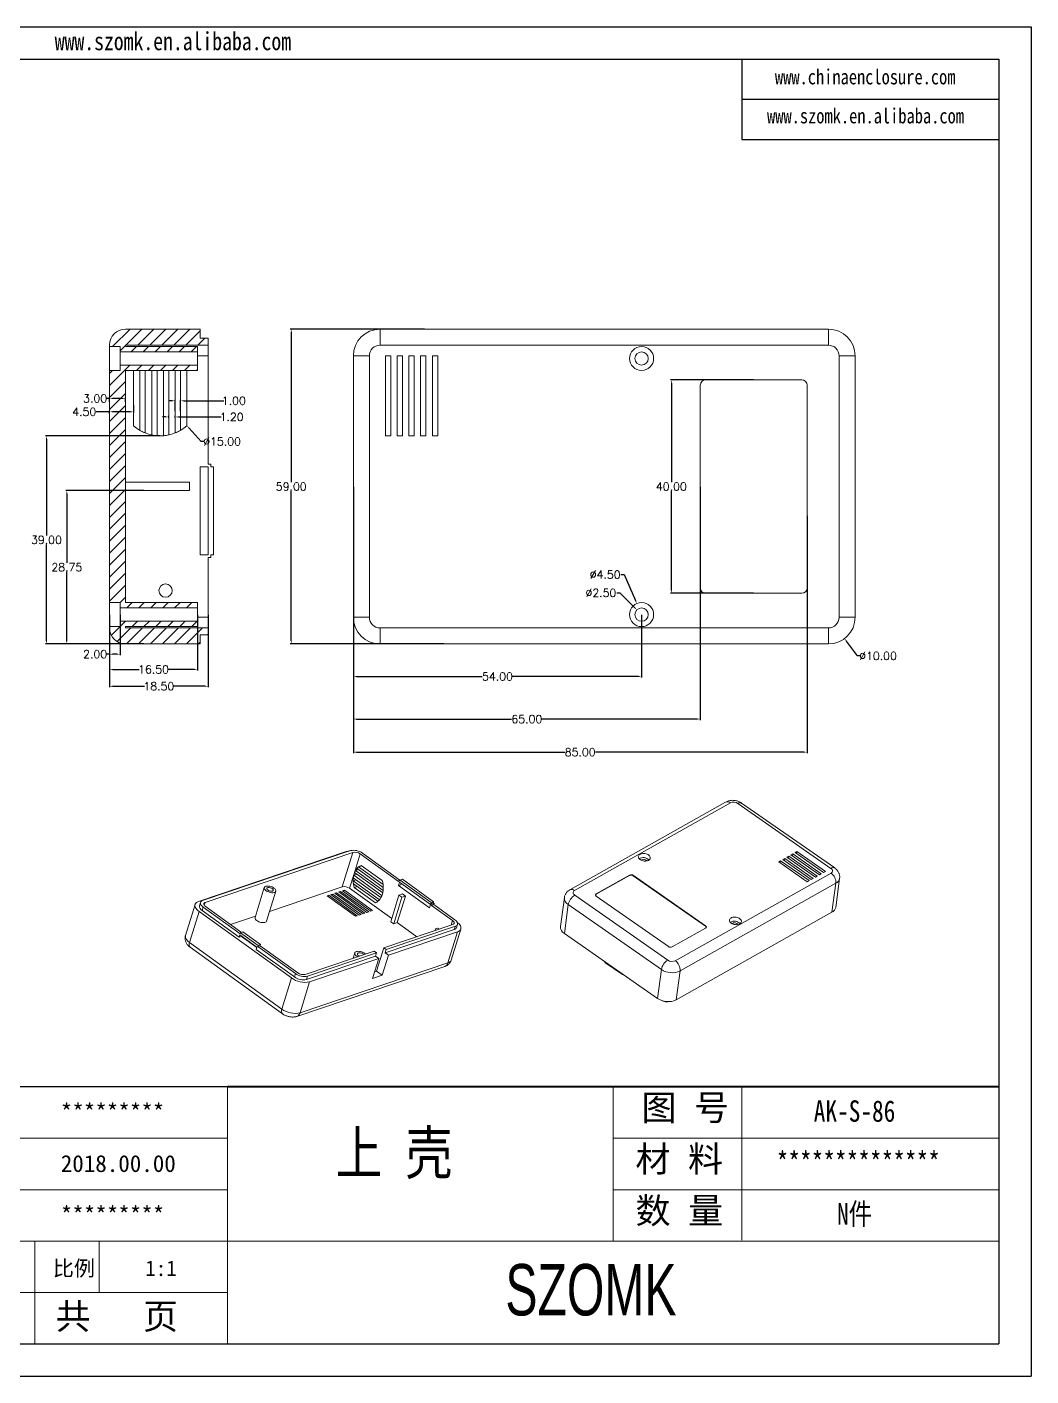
# Model space of a CAD drawing. Header units: inches. Extents: x 1582 to 2344, y 327 to 580.
# Drawn here: x 2156.2 to 2344.3, y 326.9 to 579.7 of the extents above; entities that cross this region are included whole.
import ezdxf

# ---------------------------------------------------------------- set-up
doc = ezdxf.new("R2010")
doc.units = ezdxf.units.IN
doc.header["$LTSCALE"] = 15
doc.layers.add('文字', color=81, linetype='Continuous')
doc.layers.add('粗实线', color=7, linetype='Continuous', lineweight=30)
doc.layers.add('细实线', color=3, linetype='Continuous', lineweight=9)
doc.styles.get("Standard").update_dxf_attribs({"font": 'txt', "bigfont": 'gbcbig.shx'})
doc.styles.add('宋体', font='', dxfattribs={"width": 0.8, "height": 3.5})
doc.styles.add('长仿宋', font='', dxfattribs={"width": 0.7, "height": 4})
doc.styles.get('宋体').set_extended_font_data('SimSun')
doc.styles.get('长仿宋').set_extended_font_data('SimSun')
doc.dimstyles.new('2', dxfattribs={"dimtxt": 1.5, "dimasz": 0.6, "dimexe": 0.18, "dimexo": 0.0625, "dimgap": 0.09, "dimtad": 0, "dimtih": 1, "dimtoh": 1, "dimzin": 0, "dimdsep": 46, "dimtxsty": 'Standard', "dimcen": 0, "dimadec": 0, "dimazin": 2, "dimtfac": 1, "dimtofl": 0, "dimtmove": 0, "dimatfit": 3, "dimfxl": 1, "dimtolj": 1, "dimtzin": 0, "dimarcsym": 0})

# ---------------------------------------------------------------- blocks, each defined once
blk = doc.blocks.new('*D381')
at = {"color": 0, "lineweight": -2}
for p, q in [((2217.31, 493.54), (2217.31, 449.85)), ((2282.31, 493.54), (2282.31, 449.85)), ((2217.91, 450.03), (2246.97, 450.03)), ((2281.71, 450.03), (2252.65, 450.03))]:
    blk.add_line(p, q, dxfattribs=at)
at = {"color": 0}
for points in [[(2217.91, 450.13), (2217.91, 449.93), (2217.31, 450.03)], [(2281.71, 450.13), (2281.71, 449.93), (2282.31, 450.03)]]:
    blk.add_solid(points, dxfattribs=at)
at = {"layer": 'Defpoints', "color": 0}
for p in [(2217.31, 493.61), (2282.31, 493.61), (2217.31, 450.03)]:
    blk.add_point(p, dxfattribs=at)
at = {"color": 0, "insert": (2249.81, 450.03), "char_height": 1.5, "attachment_point": 5}
blk.add_mtext('\\A1;65.00', dxfattribs=at)
blk = doc.blocks.new('*D382')
at = {"color": 0, "lineweight": -2}
for p, q in [((2217.31, 488.12), (2217.31, 443.65)), ((2302.31, 488.12), (2302.31, 443.65)), ((2217.91, 443.83), (2256.97, 443.83)), ((2301.71, 443.83), (2262.65, 443.83))]:
    blk.add_line(p, q, dxfattribs=at)
at = {"color": 0}
for points in [[(2217.91, 443.93), (2217.91, 443.73), (2217.31, 443.83)], [(2301.71, 443.93), (2301.71, 443.73), (2302.31, 443.83)]]:
    blk.add_solid(points, dxfattribs=at)
at = {"layer": 'Defpoints', "color": 0}
for p in [(2217.31, 488.18), (2302.31, 488.18), (2217.31, 443.83)]:
    blk.add_point(p, dxfattribs=at)
at = {"color": 0, "insert": (2259.81, 443.83), "char_height": 1.5, "attachment_point": 5}
blk.add_mtext('\\A1;85.00', dxfattribs=at)
blk = doc.blocks.new('*D383')
at = {"color": 0, "lineweight": -2}
for p, q in [((2292.25, 513.61), (2276.71, 513.61)), ((2276.89, 513.01), (2276.89, 494.45)), ((2276.89, 474.21), (2276.89, 492.77)), ((2292.25, 473.61), (2276.71, 473.61))]:
    blk.add_line(p, q, dxfattribs=at)
at = {"color": 0}
for points in [[(2276.79, 513.01), (2276.99, 513.01), (2276.89, 513.61)], [(2276.79, 474.21), (2276.99, 474.21), (2276.89, 473.61)]]:
    blk.add_solid(points, dxfattribs=at)
at = {"layer": 'Defpoints', "color": 0}
for p in [(2276.89, 513.61), (2292.31, 513.61), (2292.31, 473.61)]:
    blk.add_point(p, dxfattribs=at)
at = {"color": 0, "insert": (2276.89, 493.61), "char_height": 1.5, "attachment_point": 5}
blk.add_mtext('\\A1;40.00', dxfattribs=at)
blk = doc.blocks.new('*D384')
at = {"color": 0, "lineweight": -2}
for p, q in [((2311.78, 461.86), (2309.69, 464.64)), ((2312.38, 461.86), (2311.78, 461.86))]:
    blk.add_line(p, q, dxfattribs=at)
at = {"color": 0}
blk.add_solid([(2309.77, 464.7), (2309.61, 464.58), (2309.33, 465.12)], dxfattribs=at)
at = {"layer": 'Defpoints', "color": 0}
for p in [(2303.3, 473.1), (2309.33, 465.12)]:
    blk.add_point(p, dxfattribs=at)
at = {"color": 0, "insert": (2315.6, 461.86), "char_height": 1.5, "attachment_point": 5}
blk.add_mtext('\\A1;∅10.00', dxfattribs=at)
blk = doc.blocks.new('*D385')
at = {"color": 0, "lineweight": -2}
for p, q in [((2217.31, 471.63), (2217.31, 457.83)), ((2271.31, 469.54), (2271.31, 457.83)), ((2217.91, 458.01), (2241.47, 458.01)), ((2270.71, 458.01), (2247.15, 458.01))]:
    blk.add_line(p, q, dxfattribs=at)
at = {"color": 0}
for points in [[(2217.91, 458.11), (2217.91, 457.91), (2217.31, 458.01)], [(2270.71, 458.11), (2270.71, 457.91), (2271.31, 458.01)]]:
    blk.add_solid(points, dxfattribs=at)
at = {"layer": 'Defpoints', "color": 0}
for p in [(2217.31, 471.7), (2271.31, 469.61), (2217.31, 458.01)]:
    blk.add_point(p, dxfattribs=at)
at = {"color": 0, "insert": (2244.31, 458.01), "char_height": 1.5, "attachment_point": 5}
blk.add_mtext('\\A1;54.00', dxfattribs=at)
blk = doc.blocks.new('*D386')
at = {"color": 0, "lineweight": -2}
for p, q in [((2266.65, 473.68), (2267.25, 473.68)), ((2267.25, 473.68), (2270.01, 470.92))]:
    blk.add_line(p, q, dxfattribs=at)
at = {"color": 0}
blk.add_solid([(2270.08, 470.99), (2269.94, 470.84), (2270.43, 470.49)], dxfattribs=at)
at = {"layer": 'Defpoints', "color": 0}
for p in [(2270.43, 470.49), (2272.2, 468.72)]:
    blk.add_point(p, dxfattribs=at)
at = {"color": 0, "insert": (2263.69, 473.68), "char_height": 1.5, "attachment_point": 5}
blk.add_mtext('\\A1;∅2.50', dxfattribs=at)
blk = doc.blocks.new('*D387')
at = {"color": 0, "lineweight": -2}
for p, q in [((2267.45, 477.1), (2268.05, 477.1)), ((2268.05, 477.1), (2270.18, 472.22))]:
    blk.add_line(p, q, dxfattribs=at)
at = {"color": 0}
blk.add_solid([(2270.27, 472.26), (2270.08, 472.18), (2270.42, 471.67)], dxfattribs=at)
at = {"layer": 'Defpoints', "color": 0}
for p in [(2270.42, 471.67), (2272.21, 467.54)]:
    blk.add_point(p, dxfattribs=at)
at = {"color": 0, "insert": (2264.49, 477.1), "char_height": 1.5, "attachment_point": 5}
blk.add_mtext('\\A1;∅4.50', dxfattribs=at)
blk = doc.blocks.new('*D388')
at = {"color": 0, "lineweight": -2}
for p, q in [((2230.66, 523.11), (2205.5, 523.11)), ((2205.68, 522.51), (2205.68, 494.45)), ((2205.68, 464.71), (2205.68, 492.77)), ((2234.28, 464.11), (2205.5, 464.11))]:
    blk.add_line(p, q, dxfattribs=at)
at = {"color": 0}
for points in [[(2205.58, 522.51), (2205.78, 522.51), (2205.68, 523.11)], [(2205.58, 464.71), (2205.78, 464.71), (2205.68, 464.11)]]:
    blk.add_solid(points, dxfattribs=at)
at = {"layer": 'Defpoints', "color": 0}
for p in [(2205.68, 523.11), (2230.73, 523.11), (2234.34, 464.11)]:
    blk.add_point(p, dxfattribs=at)
at = {"color": 0, "insert": (2205.68, 493.61), "char_height": 1.5, "attachment_point": 5}
blk.add_mtext('\\A1;59.00', dxfattribs=at)
blk = doc.blocks.new('*D392')
at = {"color": 0, "lineweight": -2}
for p, q in [((2171.63, 469.54), (2171.63, 462.01)), ((2173.63, 469.54), (2173.63, 462.01)), ((2171.63, 462.19), (2171.03, 462.19)), ((2173.03, 462.19), (2172.23, 462.19))]:
    blk.add_line(p, q, dxfattribs=at)
at = {"color": 0}
for points in [[(2172.23, 462.29), (2172.23, 462.09), (2171.63, 462.19)], [(2173.03, 462.29), (2173.03, 462.09), (2173.63, 462.19)]]:
    blk.add_solid(points, dxfattribs=at)
at = {"layer": 'Defpoints', "color": 0}
for p in [(2171.63, 469.61), (2173.63, 469.61), (2171.63, 462.19)]:
    blk.add_point(p, dxfattribs=at)
at = {"color": 0, "insert": (2168.94, 462.19), "char_height": 1.5, "attachment_point": 5}
blk.add_mtext('\\A1;2.00', dxfattribs=at)
blk = doc.blocks.new('*D393')
at = {"color": 0, "lineweight": -2}
for p, q in [((2171.63, 469.54), (2171.63, 459.16)), ((2188.13, 469.54), (2188.13, 459.16)), ((2172.23, 459.34), (2177.17, 459.34)), ((2187.53, 459.34), (2182.6, 459.34))]:
    blk.add_line(p, q, dxfattribs=at)
at = {"color": 0}
for points in [[(2172.23, 459.44), (2172.23, 459.24), (2171.63, 459.34)], [(2187.53, 459.44), (2187.53, 459.24), (2188.13, 459.34)]]:
    blk.add_solid(points, dxfattribs=at)
at = {"layer": 'Defpoints', "color": 0}
for p in [(2171.63, 469.61), (2188.13, 469.61), (2188.13, 459.34)]:
    blk.add_point(p, dxfattribs=at)
at = {"color": 0, "insert": (2179.88, 459.34), "char_height": 1.5, "attachment_point": 5}
blk.add_mtext('\\A1;16.50', dxfattribs=at)
blk = doc.blocks.new('*D394')
at = {"color": 0, "lineweight": -2}
for p, q in [((2171.63, 469.54), (2171.63, 456)), ((2190.13, 469.54), (2190.13, 456)), ((2172.23, 456.18), (2178.17, 456.18)), ((2189.53, 456.18), (2183.6, 456.18))]:
    blk.add_line(p, q, dxfattribs=at)
at = {"color": 0}
for points in [[(2172.23, 456.28), (2172.23, 456.08), (2171.63, 456.18)], [(2189.53, 456.28), (2189.53, 456.08), (2190.13, 456.18)]]:
    blk.add_solid(points, dxfattribs=at)
at = {"layer": 'Defpoints', "color": 0}
for p in [(2171.63, 469.61), (2190.13, 469.61), (2190.13, 456.18)]:
    blk.add_point(p, dxfattribs=at)
at = {"color": 0, "insert": (2180.88, 456.18), "char_height": 1.5, "attachment_point": 5}
blk.add_mtext('\\A1;18.50', dxfattribs=at)
blk = doc.blocks.new('*D397')
at = {"color": 0, "lineweight": -2}
for p, q in [((2178.05, 492.86), (2163.45, 492.86)), ((2163.63, 492.26), (2163.63, 479.32)), ((2163.63, 464.71), (2163.63, 477.64)), ((2178.05, 464.11), (2163.45, 464.11))]:
    blk.add_line(p, q, dxfattribs=at)
at = {"color": 0}
for points in [[(2163.53, 492.26), (2163.73, 492.26), (2163.63, 492.86)], [(2163.53, 464.71), (2163.73, 464.71), (2163.63, 464.11)]]:
    blk.add_solid(points, dxfattribs=at)
at = {"layer": 'Defpoints', "color": 0}
for p in [(2163.63, 492.86), (2178.12, 492.86), (2178.12, 464.11)]:
    blk.add_point(p, dxfattribs=at)
at = {"color": 0, "insert": (2163.63, 478.48), "char_height": 1.5, "attachment_point": 5}
blk.add_mtext('\\A1;28.75', dxfattribs=at)
blk = doc.blocks.new('*D398')
at = {"color": 0, "lineweight": -2}
for p, q in [((2181.07, 503.11), (2159.64, 503.11)), ((2159.82, 502.51), (2159.82, 484.45)), ((2159.82, 464.71), (2159.82, 482.77)), ((2178.05, 464.11), (2159.64, 464.11))]:
    blk.add_line(p, q, dxfattribs=at)
at = {"color": 0}
for points in [[(2159.72, 502.51), (2159.92, 502.51), (2159.82, 503.11)], [(2159.72, 464.71), (2159.92, 464.71), (2159.82, 464.11)]]:
    blk.add_solid(points, dxfattribs=at)
at = {"layer": 'Defpoints', "color": 0}
for p in [(2159.82, 503.11), (2181.13, 503.11), (2178.12, 464.11)]:
    blk.add_point(p, dxfattribs=at)
at = {"color": 0, "insert": (2159.82, 483.61), "char_height": 1.5, "attachment_point": 5}
blk.add_mtext('\\A1;39.00', dxfattribs=at)
blk = doc.blocks.new('*D399')
at = {"color": 0, "lineweight": -2}
for p, q in [((2188.78, 502.05), (2186.53, 504.57)), ((2189.38, 502.05), (2188.78, 502.05))]:
    blk.add_line(p, q, dxfattribs=at)
at = {"color": 0}
blk.add_solid([(2186.61, 504.63), (2186.46, 504.5), (2186.13, 505.02)], dxfattribs=at)
at = {"layer": 'Defpoints', "color": 0}
for p in [(2176.13, 516.2), (2186.13, 505.02)]:
    blk.add_point(p, dxfattribs=at)
at = {"color": 0, "insert": (2192.72, 502.05), "char_height": 1.5, "attachment_point": 5}
blk.add_mtext('\\A1;∅15.00', dxfattribs=at)
blk = doc.blocks.new('*D401')
at = {"color": 0, "lineweight": -2}
for p, q in [((2171.63, 510.11), (2171.03, 510.11)), ((2171.63, 509.49), (2171.63, 510.29)), ((2174.03, 510.11), (2172.23, 510.11)), ((2174.63, 509.49), (2174.63, 510.29))]:
    blk.add_line(p, q, dxfattribs=at)
at = {"color": 0}
for points in [[(2172.23, 510.21), (2172.23, 510.01), (2171.63, 510.11)], [(2174.03, 510.21), (2174.03, 510.01), (2174.63, 510.11)]]:
    blk.add_solid(points, dxfattribs=at)
at = {"layer": 'Defpoints', "color": 0}
for p in [(2171.63, 510.11), (2171.63, 509.43), (2174.63, 509.43)]:
    blk.add_point(p, dxfattribs=at)
at = {"color": 0, "insert": (2168.94, 510.11), "char_height": 1.5, "attachment_point": 5}
blk.add_mtext('\\A1;3.00', dxfattribs=at)
blk = doc.blocks.new('*D402')
at = {"color": 0, "lineweight": -2}
for p, q in [((2176.13, 508.86), (2176.13, 507.43)), ((2171.63, 507.61), (2169.12, 507.61)), ((2171.63, 507.32), (2171.63, 507.79)), ((2175.53, 507.61), (2172.23, 507.61))]:
    blk.add_line(p, q, dxfattribs=at)
at = {"color": 0}
for points in [[(2172.23, 507.71), (2172.23, 507.51), (2171.63, 507.61)], [(2175.53, 507.71), (2175.53, 507.51), (2176.13, 507.61)]]:
    blk.add_solid(points, dxfattribs=at)
at = {"layer": 'Defpoints', "color": 0}
for p in [(2176.13, 508.92), (2171.63, 507.61), (2171.63, 507.26)]:
    blk.add_point(p, dxfattribs=at)
at = {"color": 0, "insert": (2166.91, 507.61), "char_height": 1.5, "attachment_point": 5}
blk.add_mtext('\\A1;4.50', dxfattribs=at)
blk = doc.blocks.new('*D404')
at = {"color": 0, "lineweight": -2}
for p, q in [((2183.33, 509.68), (2182.73, 509.68)), ((2183.93, 507.74), (2183.93, 509.86)), ((2184.93, 507.74), (2184.93, 509.86)), ((2185.53, 509.68), (2193.08, 509.68))]:
    blk.add_line(p, q, dxfattribs=at)
at = {"color": 0}
for points in [[(2183.33, 509.78), (2183.33, 509.58), (2183.93, 509.68)], [(2185.53, 509.78), (2185.53, 509.58), (2184.93, 509.68)]]:
    blk.add_solid(points, dxfattribs=at)
at = {"layer": 'Defpoints', "color": 0}
for p in [(2184.93, 509.68), (2183.93, 507.68), (2184.93, 507.68)]:
    blk.add_point(p, dxfattribs=at)
at = {"color": 0, "insert": (2194.92, 509.68), "char_height": 1.5, "attachment_point": 5}
blk.add_mtext('\\A1;1.00', dxfattribs=at)
blk = doc.blocks.new('*D405')
at = {"color": 0, "lineweight": -2}
for p, q in [((2182.13, 506.65), (2181.53, 506.65)), ((2182.73, 506.48), (2182.73, 506.83)), ((2183.93, 506.48), (2183.93, 506.83)), ((2184.53, 506.65), (2192.54, 506.65))]:
    blk.add_line(p, q, dxfattribs=at)
at = {"color": 0}
for points in [[(2182.13, 506.75), (2182.13, 506.55), (2182.73, 506.65)], [(2184.53, 506.75), (2184.53, 506.55), (2183.93, 506.65)]]:
    blk.add_solid(points, dxfattribs=at)
at = {"layer": 'Defpoints', "color": 0}
for p in [(2182.73, 506.42), (2183.93, 506.65), (2183.93, 506.42)]:
    blk.add_point(p, dxfattribs=at)
at = {"color": 0, "insert": (2194.51, 506.65), "char_height": 1.5, "attachment_point": 5}
blk.add_mtext('\\A1;1.20', dxfattribs=at)

msp = doc.modelspace()

# ---------------------------------------------------------------- hatches: boundary and pattern name
at = {"linetype": 'Continuous', "lineweight": 0}
h = msp.add_hatch(dxfattribs=at)
h.set_pattern_fill('ANSI31', color=4, scale=0.5, style=0)
edge = h.paths.add_edge_path(flags=0)
edge.add_line((2190.132, 520.105), (2190.132, 521.405))
edge.add_line((2190.132, 521.405), (2188.632, 521.405))
edge.add_line((2188.632, 521.405), (2188.632, 523.105))
edge.add_line((2188.632, 523.105), (2174.632, 523.105))
edge.add_arc((2174.632, 520.105), 3, 90, 180)
edge.add_line((2171.632, 520.105), (2171.632, 519.855))
edge.add_line((2171.632, 519.855), (2173.632, 519.855))
edge.add_line((2173.632, 519.855), (2173.632, 518.855))
edge.add_line((2173.632, 518.855), (2188.132, 518.855))
edge.add_line((2188.132, 518.855), (2188.132, 519.855))
edge.add_line((2188.132, 519.855), (2174.632, 519.855))
edge.add_line((2174.632, 519.855), (2174.632, 520.105))
edge.add_line((2174.632, 520.105), (2190.132, 520.105))
h = msp.add_hatch(dxfattribs=at)
h.set_pattern_fill('ANSI31', color=4, scale=0.5, style=0)
h.paths.add_polyline_path([(2174.632, 515.355), (2188.132, 515.355), (2188.132, 516.355), (2173.632, 516.355), (2173.632, 515.355), (2171.632, 515.355), (2171.632, 471.855), (2173.632, 471.855), (2173.632, 470.855), (2188.132, 470.855), (2188.132, 471.855), (2174.632, 471.855)], flags=0)
h = msp.add_hatch(dxfattribs=at)
h.set_pattern_fill('ANSI31', color=4, scale=0.5, style=0)
edge = h.paths.add_edge_path(flags=0)
edge.add_line((2190.132, 465.805), (2190.132, 467.105))
edge.add_line((2190.132, 467.105), (2174.632, 467.105))
edge.add_line((2174.632, 467.105), (2174.632, 467.355))
edge.add_line((2174.632, 467.355), (2188.132, 467.355))
edge.add_line((2188.132, 467.355), (2188.132, 468.355))
edge.add_line((2188.132, 468.355), (2173.632, 468.355))
edge.add_line((2173.632, 468.355), (2173.632, 467.355))
edge.add_line((2173.632, 467.355), (2171.632, 467.355))
edge.add_line((2171.632, 467.355), (2171.632, 467.105))
edge.add_arc((2174.632, 467.105), 3, 180, 270)
edge.add_line((2174.632, 464.105), (2188.632, 464.105))
edge.add_line((2188.632, 464.105), (2188.632, 465.805))
edge.add_line((2188.632, 465.805), (2190.132, 465.805))

# ---------------------------------------------------------------- linework, layer by layer
for p, q in [((1986.688, 579.737), (2344.261, 579.737)), ((2344.261, 579.737), (2344.261, 326.907)), ((1992.708, 573.717), (2338.241, 573.717)), ((2290.083, 573.717), (2290.083, 558.668)), ((2338.241, 573.717), (2338.241, 332.927)), ((2290.083, 566.192), (2338.241, 566.192)), ((2290.083, 558.668), (2338.241, 558.668)), ((2193.768, 381.085), (2121.531, 381.085)), ((1992.708, 332.927), (2338.241, 332.927)), ((1986.688, 326.907), (2344.261, 326.907))]:
    msp.add_line(p, q)
at = {"color": 7, "linetype": 'Continuous', "lineweight": 15}
for p, q in [((2174.632, 523.105), (2188.632, 523.105)), ((2188.632, 521.405), (2188.632, 523.105)), ((2190.132, 521.405), (2188.632, 521.405)), ((2190.132, 521.405), (2190.132, 520.105)), ((2222.314, 523.105), (2222.314, 520.105)), ((2222.314, 523.105), (2306.314, 523.105)), ((2306.314, 523.105), (2306.314, 520.105)), ((2171.632, 520.105), (2171.632, 519.855)), ((2173.632, 519.855), (2171.632, 519.855)), ((2171.632, 519.855), (2171.632, 515.355)), ((2173.632, 519.855), (2173.632, 518.855)), ((2173.632, 518.855), (2188.132, 518.855)), ((2173.632, 518.855), (2173.632, 516.355)), ((2174.632, 520.105), (2190.132, 520.105)), ((2174.632, 520.105), (2174.632, 519.855)), ((2174.632, 519.855), (2188.132, 519.855)), ((2188.132, 518.855), (2188.132, 519.855)), ((2188.132, 516.355), (2188.132, 518.855)), ((2190.132, 518.105), (2190.132, 520.105)), ((2306.314, 520.105), (2222.314, 520.105)), ((2173.632, 516.355), (2173.632, 515.355)), ((2188.132, 516.355), (2173.632, 516.355)), ((2188.132, 515.355), (2188.132, 516.355)), ((2190.132, 497.805), (2190.132, 518.105)), ((2217.314, 518.105), (2220.314, 518.105)), ((2217.314, 469.105), (2217.314, 518.105)), ((2220.314, 518.105), (2220.314, 469.105)), ((2224.314, 518.105), (2223.314, 518.105)), ((2223.314, 518.105), (2223.314, 503.105)), ((2224.314, 503.105), (2224.314, 518.105)), ((2226.514, 518.105), (2225.514, 518.105)), ((2225.514, 518.105), (2225.514, 503.105)), ((2226.514, 503.105), (2226.514, 518.105)), ((2228.714, 518.105), (2227.714, 518.105)), ((2227.714, 518.105), (2227.714, 503.105)), ((2228.714, 503.105), (2228.714, 518.105)), ((2229.914, 518.105), (2229.914, 503.105)), ((2230.914, 518.105), (2229.914, 518.105)), ((2230.914, 503.105), (2230.914, 518.105)), ((2232.114, 518.105), (2232.114, 503.105)), ((2233.114, 518.105), (2232.114, 518.105)), ((2233.114, 503.105), (2233.114, 518.105)), ((2308.314, 518.105), (2311.314, 518.105)), ((2308.314, 469.105), (2308.314, 518.105)), ((2311.314, 518.105), (2311.314, 469.105)), ((2171.632, 515.355), (2171.632, 471.855)), ((2171.632, 515.355), (2173.632, 515.355)), ((2174.632, 515.355), (2174.632, 471.855)), ((2188.132, 515.355), (2174.632, 515.355)), ((2176.132, 515.355), (2176.132, 505.015)), ((2177.332, 515.355), (2177.332, 504.139)), ((2178.332, 515.355), (2178.332, 503.648)), ((2179.532, 515.355), (2179.532, 503.278)), ((2180.532, 515.355), (2180.532, 503.129)), ((2181.732, 515.355), (2181.732, 503.129)), ((2182.732, 515.355), (2182.732, 503.278)), ((2183.932, 515.355), (2183.932, 503.648)), ((2184.932, 515.355), (2184.932, 504.139)), ((2186.132, 505.015), (2186.132, 515.355)), ((2301.314, 513.605), (2283.314, 513.605)), ((2282.314, 512.605), (2282.314, 474.605)), ((2302.314, 474.605), (2302.314, 512.605)), ((2223.314, 503.105), (2224.314, 503.105)), ((2225.514, 503.105), (2226.514, 503.105)), ((2227.714, 503.105), (2228.714, 503.105)), ((2229.914, 503.105), (2230.914, 503.105)), ((2232.114, 503.105), (2233.114, 503.105)), ((2190.132, 497.305), (2188.632, 497.305)), ((2188.632, 497.305), (2188.632, 480.805)), ((2190.632, 497.805), (2190.132, 497.805)), ((2190.132, 497.305), (2190.132, 480.805)), ((2190.632, 497.805), (2190.632, 497.305)), ((2191.132, 497.305), (2190.632, 497.305)), ((2191.132, 497.305), (2191.132, 480.805)), ((2186.632, 494.435), (2174.632, 494.435)), ((2186.632, 494.435), (2186.632, 492.855)), ((2186.632, 492.855), (2174.632, 492.855)), ((2188.632, 480.805), (2190.132, 480.805)), ((2191.132, 480.805), (2190.632, 480.805)), ((2190.632, 480.805), (2190.632, 480.305)), ((2190.632, 480.305), (2190.132, 480.305)), ((2190.132, 469.105), (2190.132, 480.305)), ((2283.314, 473.605), (2301.314, 473.605)), ((2173.632, 471.855), (2171.632, 471.855)), ((2171.632, 471.855), (2171.632, 467.355)), ((2173.632, 471.855), (2173.632, 470.855)), ((2173.632, 470.855), (2188.132, 470.855)), ((2173.632, 470.855), (2173.632, 468.355)), ((2174.632, 471.855), (2188.132, 471.855)), ((2188.132, 470.855), (2188.132, 471.855)), ((2188.132, 468.355), (2188.132, 470.855)), ((2173.632, 468.355), (2173.632, 467.355)), ((2188.132, 468.355), (2173.632, 468.355)), ((2188.132, 467.355), (2188.132, 468.355)), ((2190.132, 467.105), (2190.132, 469.105)), ((2217.314, 469.105), (2220.314, 469.105)), ((2308.314, 469.105), (2311.314, 469.105)), ((2171.632, 467.355), (2171.632, 467.105)), ((2171.632, 467.355), (2173.632, 467.355)), ((2188.132, 467.355), (2174.632, 467.355)), ((2174.632, 467.355), (2174.632, 467.105)), ((2190.132, 467.105), (2174.632, 467.105)), ((2188.632, 465.805), (2190.132, 465.805)), ((2188.632, 464.105), (2188.632, 465.805)), ((2190.132, 467.105), (2190.132, 465.805)), ((2222.314, 467.105), (2222.314, 464.105)), ((2222.314, 467.105), (2306.314, 467.105)), ((2306.314, 467.105), (2306.314, 464.105)), ((2188.632, 464.105), (2174.632, 464.105)), ((2306.314, 464.105), (2222.314, 464.105)), ((2287.057, 434.472), (2257.873, 418.052)), ((2287.95, 434.327), (2258.767, 417.907)), ((2306.786, 422.052), (2289.357, 434.222)), ((2307.486, 422.119), (2290.057, 434.289)), ((2215.985, 425.179), (2188.285, 415.821)), ((2216.778, 425.369), (2189.078, 416.011)), ((2217.237, 425.038), (2189.537, 415.68)), ((2217.237, 425.038), (2215.249, 418.598)), ((2226.028, 419.85), (2219.032, 424.896)), ((2299.644, 424.761), (2299.296, 424.565)), ((2299.644, 424.761), (2299.589, 424.361)), ((2304.979, 421.035), (2299.644, 424.761)), ((2300.408, 425.191), (2300.061, 424.995)), ((2300.061, 424.995), (2305.396, 421.27)), ((2300.408, 425.191), (2300.354, 424.791)), ((2305.743, 421.465), (2300.408, 425.191)), ((2217.449, 421.012), (2218.603, 424.751)), ((2218.877, 422.522), (2218.301, 422.327)), ((2218.301, 422.327), (2222.87, 419.032)), ((2225.775, 419.578), (2218.603, 424.751)), ((2222.715, 419.753), (2218.765, 422.603)), ((2297.351, 423.471), (2297.003, 423.275)), ((2297.003, 423.275), (2302.339, 419.55)), ((2297.351, 423.471), (2297.296, 423.071)), ((2302.686, 419.745), (2297.351, 423.471)), ((2298.115, 423.901), (2297.768, 423.705)), ((2297.768, 423.705), (2303.103, 419.98)), ((2298.115, 423.901), (2298.061, 423.501)), ((2303.45, 420.175), (2298.115, 423.901)), ((2298.879, 424.331), (2298.532, 424.135)), ((2298.532, 424.135), (2303.867, 420.41)), ((2298.879, 424.331), (2298.825, 423.931)), ((2304.215, 420.605), (2298.879, 424.331)), ((2299.296, 424.565), (2304.632, 420.84)), ((2216.615, 418.311), (2217.449, 421.012)), ((2217.857, 419.904), (2217.281, 419.71)), ((2217.281, 419.71), (2222.197, 416.164)), ((2217.305, 420.303), (2222.482, 416.568)), ((2217.956, 420.951), (2217.38, 420.756)), ((2217.38, 420.756), (2222.663, 416.946)), ((2217.534, 421.255), (2222.816, 417.445)), ((2218.29, 421.827), (2217.715, 421.632)), ((2217.715, 421.632), (2222.892, 417.898)), ((2217.999, 422.037), (2222.916, 418.491)), ((2225.839, 419.786), (2225.775, 419.578)), ((2226.267, 419.931), (2225.839, 419.786)), ((2225.839, 419.786), (2226.015, 419.659)), ((2226.08, 419.866), (2226.015, 419.659)), ((2226.508, 420.011), (2226.08, 419.866)), ((2226.08, 419.866), (2231.909, 415.662)), ((2226.268, 419.93), (2226.267, 419.931)), ((2232.337, 415.807), (2226.508, 420.011)), ((2269.059, 420.711), (2262.806, 417.193)), ((2269.07, 420.789), (2262.816, 417.27)), ((2269.059, 420.711), (2269.07, 420.789)), ((2269.773, 420.736), (2269.762, 420.658)), ((2283.279, 411.221), (2269.762, 420.658)), ((2283.289, 411.298), (2269.773, 420.736)), ((2277.619, 404.744), (2306.802, 421.164)), ((2302.339, 419.55), (2302.686, 419.745)), ((2303.103, 419.98), (2303.45, 420.175)), ((2303.867, 420.41), (2304.215, 420.605)), ((2304.632, 420.84), (2304.979, 421.035)), ((2305.396, 421.27), (2305.743, 421.465)), ((2307.672, 414.737), (2308.41, 420.161)), ((2200.63, 418.443), (2198.899, 412.833)), ((2201.049, 412.17), (2202.78, 417.779)), ((2215.249, 418.598), (2201.611, 413.99)), ((2213.449, 417.241), (2213.12, 417.13)), ((2213.361, 416.956), (2213.449, 417.241)), ((2218.749, 413.419), (2213.449, 417.241)), ((2214.175, 417.486), (2213.845, 417.375)), ((2213.845, 417.375), (2219.144, 413.553)), ((2214.087, 417.201), (2214.175, 417.486)), ((2219.474, 413.664), (2214.175, 417.486)), ((2214.9, 417.731), (2214.571, 417.62)), ((2214.571, 417.62), (2219.87, 413.798)), ((2214.812, 417.446), (2214.9, 417.731)), ((2220.2, 413.909), (2214.9, 417.731)), ((2215.626, 417.977), (2215.296, 417.865)), ((2215.296, 417.865), (2220.595, 414.043)), ((2215.538, 417.691), (2215.626, 417.977)), ((2220.925, 414.154), (2215.626, 417.977)), ((2224.494, 412.628), (2216.615, 418.311)), ((2217.327, 419.169), (2221.895, 415.874)), ((2217.482, 418.447), (2218.058, 418.642)), ((2217.482, 418.447), (2221.432, 415.598)), ((2225.951, 419.451), (2225.759, 418.828)), ((2225.759, 418.828), (2226.188, 418.972)), ((2225.759, 418.828), (2231.588, 414.623)), ((2226.516, 417.265), (2225.857, 417.042)), ((2225.951, 419.451), (2231.781, 415.246)), ((2226.188, 418.972), (2226.265, 419.224)), ((2227.075, 416.863), (2226.516, 417.265)), ((2262.816, 417.27), (2262.806, 417.193)), ((2307.711, 419.257), (2278.528, 402.837)), ((2306.973, 413.833), (2307.711, 419.257)), ((2187.663, 415.284), (2185.867, 409.467)), ((2188.667, 415.657), (2188.475, 415.034)), ((2188.963, 414.179), (2189.156, 414.803)), ((2189.156, 414.803), (2196.115, 409.783)), ((2189.584, 414.948), (2196.368, 410.054)), ((2212.724, 416.996), (2212.394, 416.885)), ((2212.394, 416.885), (2217.693, 413.062)), ((2212.636, 416.711), (2212.724, 416.996)), ((2218.023, 413.174), (2212.724, 416.996)), ((2213.12, 417.13), (2218.419, 413.307)), ((2225.857, 417.042), (2224.318, 412.056)), ((2226.415, 416.64), (2224.876, 411.654)), ((2227.075, 416.863), (2225.536, 411.876)), ((2225.857, 417.042), (2226.415, 416.64)), ((2226.415, 416.64), (2227.075, 416.863)), ((2231.588, 414.623), (2231.781, 415.246)), ((2231.909, 415.662), (2231.845, 415.454)), ((2232.273, 415.599), (2231.845, 415.454)), ((2231.845, 415.454), (2232.021, 415.327)), ((2231.909, 415.662), (2232.337, 415.807)), ((2232.021, 415.327), (2231.957, 415.119)), ((2231.957, 415.119), (2232.386, 415.264)), ((2235.914, 412.265), (2231.957, 415.119)), ((2232.021, 415.327), (2232.45, 415.471)), ((2232.337, 415.807), (2232.273, 415.599)), ((2232.45, 415.471), (2232.273, 415.599)), ((2232.45, 415.471), (2232.386, 415.264)), ((2236.343, 412.41), (2232.386, 415.264)), ((2256.843, 416.585), (2256.105, 411.161)), ((2257.583, 415.271), (2256.845, 409.847)), ((2275.012, 403.101), (2257.583, 415.271)), ((2258.784, 417.02), (2276.212, 404.85)), ((2262.824, 416.826), (2276.341, 407.389)), ((2188.403, 413.99), (2186.607, 408.173)), ((2188.403, 413.99), (2205.714, 401.504)), ((2188.963, 414.179), (2195.923, 409.159)), ((2198.982, 413.102), (2194.324, 411.528)), ((2217.693, 413.062), (2218.023, 413.174)), ((2218.419, 413.307), (2218.749, 413.419)), ((2219.144, 413.553), (2219.474, 413.664)), ((2219.87, 413.798), (2220.2, 413.909)), ((2220.595, 414.043), (2220.925, 414.154)), ((2306.973, 413.833), (2277.789, 397.412)), ((2196.179, 409.99), (2196.115, 409.783)), ((2196.608, 410.135), (2196.179, 409.99)), ((2196.179, 409.99), (2199.465, 407.621)), ((2199.894, 407.765), (2196.608, 410.135)), ((2223.018, 407.16), (2235.961, 411.532)), ((2223.285, 406.205), (2236.228, 410.578)), ((2223.477, 406.828), (2236.42, 411.201)), ((2223.886, 405.772), (2236.829, 410.145)), ((2224.318, 412.056), (2224.876, 411.654)), ((2224.876, 411.654), (2225.536, 411.876)), ((2229.186, 409.243), (2225.536, 411.876)), ((2235.033, 404.327), (2236.829, 410.145)), ((2235.655, 404.864), (2237.451, 410.681)), ((2236.228, 410.578), (2236.42, 411.201)), ((2236.639, 410.932), (2236.831, 411.555)), ((2274.274, 397.677), (2256.845, 409.847)), ((2277.044, 407.336), (2283.297, 410.854)), ((2283.279, 411.221), (2283.289, 411.298)), ((2186.607, 408.173), (2203.918, 395.686)), ((2186.719, 407.291), (2204.03, 394.804)), ((2196.051, 409.575), (2195.923, 409.159)), ((2196.352, 409.304), (2195.923, 409.159)), ((2196.051, 409.575), (2199.231, 407.281)), ((2196.352, 409.304), (2196.365, 409.348)), ((2199.217, 407.237), (2196.352, 409.304)), ((2199.102, 406.866), (2199.231, 407.281)), ((2199.465, 407.621), (2199.401, 407.413)), ((2199.401, 407.413), (2199.83, 407.558)), ((2199.401, 407.413), (2206.467, 402.316)), ((2199.465, 407.621), (2199.894, 407.765)), ((2199.894, 407.765), (2199.83, 407.558)), ((2199.83, 407.558), (2206.895, 402.461)), ((2223.018, 407.16), (2221.671, 402.797)), ((2223.477, 406.828), (2223.018, 407.16)), ((2199.102, 406.866), (2206.274, 401.693)), ((2208.261, 402.174), (2221.204, 406.547)), ((2208.528, 401.22), (2221.471, 405.592)), ((2208.721, 401.843), (2221.664, 406.216)), ((2209.129, 400.787), (2222.072, 405.159)), ((2217.588, 406.211), (2217.283, 405.222)), ((2220.918, 401.42), (2222.072, 405.159)), ((2221.664, 406.216), (2221.204, 406.547)), ((2221.664, 406.216), (2221.471, 405.592)), ((2221.471, 405.592), (2222.072, 405.159)), ((2223.886, 405.772), (2222.731, 402.032)), ((2223.285, 406.205), (2223.477, 406.828)), ((2223.886, 405.772), (2223.285, 406.205)), ((2264.444, 404.437), (2264.457, 404.532)), ((2206.274, 401.693), (2206.467, 402.316)), ((2206.754, 394.313), (2234.453, 403.671)), ((2207.333, 394.969), (2235.033, 404.327)), ((2222.731, 402.032), (2220.918, 401.42)), ((2221.671, 402.797), (2221.304, 402.673)), ((2222.731, 402.032), (2221.671, 402.797)), ((2267.752, 402.127), (2264.444, 404.437)), ((2267.752, 402.127), (2267.765, 402.222)), ((2267.834, 402.173), (2267.752, 402.127)), ((2274.274, 397.677), (2275.012, 403.101)), ((2278.528, 402.837), (2277.789, 397.412)), ((2203.918, 395.686), (2205.714, 401.504)), ((2209.129, 400.787), (2207.333, 394.969)), ((2208.528, 401.22), (2208.721, 401.843))]:
    msp.add_line(p, q, dxfattribs=at)
at = {"color": 8, "linetype": 'Continuous', "lineweight": 15}
for p, q in [((2188.132, 518.105), (2190.132, 518.105)), ((2190.132, 469.105), (2188.132, 469.105)), ((2189.373, 415.148), (2189.537, 415.68)), ((2235.914, 412.265), (2235.656, 411.429))]:
    msp.add_line(p, q, dxfattribs=at)
at = {"color": 7, "linetype": 'Continuous', "lineweight": 15, "flags": 128}
for points in [[(2271.034, 423.688), (2271.2, 423.59), (2271.388, 423.512), (2271.591, 423.456), (2271.802, 423.424), (2272.014, 423.418), (2272.219, 423.437), (2272.409, 423.481), (2272.578, 423.549), (2272.719, 423.638), (2272.828, 423.744), (2272.9, 423.864), (2272.933, 423.994), (2272.925, 424.128), (2272.877, 424.263), (2272.791, 424.393), (2272.67, 424.513), (2272.518, 424.619), (2272.341, 424.707), (2272.144, 424.775), (2271.936, 424.819), (2271.723, 424.838), (2271.514, 424.832), (2271.315, 424.8), (2271.135, 424.744), (2270.979, 424.665), (2270.854, 424.567), (2270.763, 424.454), (2270.711, 424.328), (2270.698, 424.195), (2270.726, 424.06), (2270.793, 423.927), (2270.897, 423.802), (2271.034, 423.688)], [(2221.432, 415.598), (2221.683, 415.726), (2221.917, 415.891), (2222.131, 416.091), (2222.324, 416.323), (2222.492, 416.586), (2222.634, 416.875), (2222.748, 417.189), (2222.834, 417.524), (2222.89, 417.876), (2222.915, 418.241), (2222.911, 418.615), (2222.875, 418.995), (2222.81, 419.376), (2222.715, 419.753)], [(2306.802, 421.164), (2306.924, 421.25), (2307.014, 421.352), (2307.068, 421.465), (2307.085, 421.586), (2307.064, 421.71), (2307.005, 421.832), (2306.911, 421.947), (2306.786, 422.052)], [(2202.447, 418.362), (2202.284, 418.466), (2202.099, 418.557), (2201.9, 418.632), (2201.694, 418.688), (2201.488, 418.724), (2201.291, 418.737), (2201.108, 418.727), (2200.947, 418.696), (2200.813, 418.643), (2200.712, 418.571), (2200.646, 418.482), (2200.619, 418.38), (2200.631, 418.269), (2200.682, 418.151), (2200.77, 418.032), (2200.891, 417.916), (2201.042, 417.807), (2201.217, 417.709), (2201.41, 417.626), (2201.614, 417.56), (2201.82, 417.514), (2202.023, 417.489), (2202.214, 417.487), (2202.387, 417.508), (2202.535, 417.55), (2202.653, 417.613), (2202.737, 417.694), (2202.783, 417.789), (2202.791, 417.897), (2202.759, 418.012), (2202.69, 418.131), (2202.584, 418.249), (2202.447, 418.362)], [(2202.118, 418.25), (2201.995, 418.325), (2201.854, 418.387), (2201.704, 418.431), (2201.553, 418.455), (2201.413, 418.457), (2201.291, 418.438), (2201.194, 418.398), (2201.13, 418.34), (2201.102, 418.268), (2201.112, 418.186), (2201.16, 418.099), (2201.241, 418.013), (2201.352, 417.933), (2201.485, 417.864), (2201.632, 417.811), (2201.783, 417.777), (2201.929, 417.764), (2202.062, 417.772), (2202.172, 417.802), (2202.253, 417.851), (2202.299, 417.917), (2202.308, 417.995), (2202.279, 418.08), (2202.214, 418.167), (2202.118, 418.25)], [(2258.767, 417.907), (2258.645, 417.821), (2258.555, 417.72), (2258.501, 417.606), (2258.484, 417.485), (2258.505, 417.361), (2258.564, 417.239), (2258.658, 417.124), (2258.784, 417.02)], [(2262.824, 416.826), (2262.762, 416.879), (2262.715, 416.936), (2262.685, 416.997), (2262.675, 417.059), (2262.683, 417.12), (2262.71, 417.177), (2262.755, 417.227), (2262.816, 417.27)], [(2188.285, 415.821), (2188.085, 415.738), (2187.918, 415.634), (2187.788, 415.511), (2187.697, 415.372), (2187.646, 415.219), (2187.636, 415.054), (2187.668, 414.881), (2187.74, 414.702), (2187.852, 414.52), (2188.002, 414.339), (2188.186, 414.161), (2188.403, 413.99)], [(2189.078, 416.011), (2188.922, 415.943), (2188.799, 415.857), (2188.711, 415.753), (2188.661, 415.635), (2188.65, 415.505), (2188.678, 415.367), (2188.745, 415.225), (2188.849, 415.081), (2188.987, 414.939), (2189.156, 414.803)], [(2189.537, 415.68), (2189.422, 415.627), (2189.339, 415.556), (2189.29, 415.47), (2189.278, 415.373), (2189.303, 415.268), (2189.364, 415.16), (2189.459, 415.051), (2189.584, 414.948)], [(2198.899, 412.833), (2198.896, 412.823), (2198.889, 412.716), (2198.92, 412.601), (2198.99, 412.482), (2199.095, 412.364), (2199.232, 412.251)], [(2199.232, 412.251), (2199.396, 412.147), (2199.581, 412.056), (2199.78, 411.981), (2199.986, 411.925), (2200.191, 411.889), (2200.389, 411.876), (2200.572, 411.885), (2200.733, 411.917), (2200.866, 411.97), (2200.968, 412.042), (2201.033, 412.13), (2201.049, 412.17)], [(2235.961, 411.532), (2236.076, 411.586), (2236.16, 411.656), (2236.208, 411.742), (2236.22, 411.839), (2236.195, 411.944), (2236.134, 412.053), (2236.039, 412.161), (2235.914, 412.265)], [(2236.42, 411.201), (2236.576, 411.269), (2236.7, 411.356), (2236.787, 411.46), (2236.837, 411.578), (2236.848, 411.707), (2236.82, 411.845), (2236.753, 411.988), (2236.65, 412.132), (2236.512, 412.274), (2236.343, 412.41)], [(2288.108, 411.767), (2288.273, 411.669), (2288.461, 411.591), (2288.664, 411.534), (2288.876, 411.503), (2289.088, 411.496), (2289.293, 411.516), (2289.483, 411.56), (2289.651, 411.627), (2289.793, 411.716), (2289.901, 411.822), (2289.973, 411.943), (2290.006, 412.072), (2289.998, 412.207), (2289.951, 412.341), (2289.865, 412.471), (2289.743, 412.591), (2289.591, 412.698), (2289.414, 412.786), (2289.217, 412.854), (2289.009, 412.898), (2288.796, 412.917), (2288.587, 412.91), (2288.389, 412.879), (2288.208, 412.822), (2288.053, 412.744), (2287.927, 412.646), (2287.837, 412.532), (2287.784, 412.407), (2287.771, 412.274), (2287.799, 412.139), (2287.866, 412.006), (2287.97, 411.88), (2288.108, 411.767)], [(2232.656, 410.416), (2232.671, 410.5), (2232.718, 410.625), (2232.79, 410.724), (2232.883, 410.791), (2232.992, 410.822), (2233.108, 410.815), (2233.225, 410.77), (2233.336, 410.69), (2233.37, 410.657)], [(2236.829, 410.145), (2237.029, 410.228), (2237.195, 410.332), (2237.325, 410.455), (2237.416, 410.594), (2237.467, 410.747), (2237.477, 410.912), (2237.446, 411.085), (2237.373, 411.264), (2237.261, 411.446), (2237.112, 411.627), (2236.927, 411.805), (2236.792, 411.916)], [(2283.289, 411.298), (2283.352, 411.246), (2283.399, 411.188), (2283.428, 411.127), (2283.439, 411.065), (2283.43, 411.005), (2283.403, 410.948), (2283.358, 410.897), (2283.297, 410.854)], [(2219.405, 406.13), (2219.241, 406.234), (2219.057, 406.325), (2218.858, 406.4), (2218.652, 406.457), (2218.446, 406.492), (2218.248, 406.505), (2218.066, 406.496), (2217.904, 406.464), (2217.771, 406.411), (2217.669, 406.339), (2217.604, 406.251), (2217.577, 406.149), (2217.589, 406.037), (2217.639, 405.919), (2217.727, 405.801), (2217.849, 405.684), (2218, 405.575), (2218.121, 405.505)], [(2219.075, 406.019), (2218.953, 406.094), (2218.812, 406.155), (2218.661, 406.199), (2218.511, 406.223), (2218.371, 406.225), (2218.248, 406.206), (2218.152, 406.166), (2218.088, 406.108), (2218.06, 406.036), (2218.07, 405.954), (2218.117, 405.867), (2218.199, 405.781), (2218.31, 405.701), (2218.442, 405.633), (2218.467, 405.622)], [(2219.22, 405.876), (2219.172, 405.935), (2219.075, 406.019)], [(2219.566, 405.993), (2219.542, 406.017), (2219.405, 406.13)]]:
    msp.add_lwpolyline(points, dxfattribs=at)
at = {"color": 7, "linetype": 'Continuous', "lineweight": 15}
for centre, radius in [((2271.314, 517.605), 2.25), ((2271.314, 517.605), 1.25), ((2182.132, 474.105), 1.25), ((2271.314, 469.605), 2.25), ((2271.314, 469.605), 1.25)]:
    msp.add_circle(centre, radius, dxfattribs=at)
for centre, radius, start, end in [((2174.632, 520.105), 3, 90, 180), ((2222.314, 518.105), 5, 90, 180), ((2306.314, 518.105), 5, 0, 90), ((2222.314, 518.105), 2, 90, 180), ((2306.314, 518.105), 2, 0, 90), ((2283.314, 512.605), 1, 90, 180), ((2301.314, 512.605), 1, 0, 90), ((2181.132, 510.605), 7.5, 228.18969, 311.81031), ((2181.132, 510.605), 7.5, 239.55795, 248.07866), ((2181.132, 510.605), 7.5, 257.68223, 265.41143), ((2181.132, 510.605), 7.5, 274.58857, 282.31777), ((2181.132, 510.605), 7.5, 291.92134, 300.44205), ((2283.314, 474.605), 1, 180, 270), ((2301.314, 474.605), 1, 270, 0), ((2222.314, 469.105), 5, 180, 270), ((2222.314, 469.105), 2, 180, 270), ((2306.314, 469.105), 2, 270, 0), ((2306.314, 469.105), 5, 270, 0), ((2174.632, 467.105), 3, 180, 270), ((2288.56, 433.037), 1.427, 56.09747, 115.29954), ((2216.706, 422.924), 2.368, 94.30124, 107.74516), ((2217.385, 422.657), 2.779, 53.66175, 102.62189), ((2217.602, 423.379), 1.698, 53.87768, 102.40596), ((2219.806, 420.402), 2.435, 115.31373, 165.4925), ((2219.682, 420.588), 2.221, 128.45488, 139.27729), ((2271.602, 422.559), 1.514, 44.17733, 120.32275), ((2271.658, 422.969), 0.792, 37.33612, 127.16396), ((2221.803, 419.786), 4.523, 164.28048, 197.21525), ((2222.103, 419.843), 4.824, 181.57918, 188.02857), ((2221.208, 419.884), 3.926, 167.15959, 173.87129), ((2220.295, 420.165), 2.968, 150.37808, 158.46728), ((2269.364, 420.066), 0.714, 56.09747, 115.29954), ((2269.375, 420.144), 0.714, 56.09747, 115.29954), ((2305.526, 419.386), 2.189, 356.62151, 54.33552), ((2215.614, 416.939), 1.698, 53.87768, 102.40596), ((2218.988, 418.317), 3.926, 347.15959, 353.87129), ((2218.093, 418.358), 4.824, 1.57918, 8.02857), ((2262.928, 416.95), 0.272, 116.72319, 158.37937), ((2189.364, 414.975), 0.891, 176.24127, 243.27456), ((2220.514, 417.613), 2.221, 308.45488, 319.27729), ((2219.902, 418.035), 2.968, 330.37808, 338.46728), ((2260.155, 414.792), 2.616, 121.61807, 169.44527), ((2306.433, 414.972), 1.261, 295.36454, 349.27747), ((2288.676, 410.638), 1.514, 44.17733, 120.32275), ((2236.091, 411.151), 0.59, 283.39112, 338.16729), ((2257.511, 411.088), 1.408, 177.00006, 241.75786), ((2283.12, 410.953), 0.311, 8.15155, 59.32927), ((2288.732, 411.048), 0.792, 37.33612, 127.16396), ((2276.739, 407.981), 0.714, 236.09747, 295.29954), ((2277.584, 402.622), 2.616, 121.61807, 169.44527), ((2277.009, 406.034), 1.427, 236.09747, 295.29954), ((2276.342, 402.966), 2.189, 356.62151, 54.33552), ((2208.113, 404.555), 2.779, 233.66175, 282.62189), ((2207.896, 403.833), 1.698, 233.87768, 282.40596), ((2277.003, 406.063), 3.569, 236.09747, 295.29954), ((2208.217, 404.933), 4.246, 233.87768, 282.40596), ((2207.921, 403.932), 2.779, 233.66175, 282.62189), ((2276.264, 400.639), 3.569, 236.09747, 295.29954), ((2276.13, 399.53), 2.5, 241.95951, 282.54057), ((2206.421, 399.116), 4.246, 233.87768, 282.40596)]:
    msp.add_arc(centre, radius, start, end, dxfattribs=at)
at = {"color": 8, "linetype": 'Continuous', "lineweight": 15}
for centre, radius, start, end in [((2287.391, 433.705), 0.837, 48.0356, 113.53574), ((2289.762, 433.683), 0.674, 64.04726, 126.9694), ((2307.191, 421.513), 0.674, 64.02651, 126.97195), ((2307.171, 420.396), 1.261, 295.36422, 349.28288), ((2258.207, 417.285), 0.837, 48.03116, 113.58002), ((2258.25, 416.512), 1.409, 177.00521, 241.75737), ((2187.164, 409.35), 1.302, 174.83236, 244.68347), ((2187.302, 407.813), 0.783, 152.6087, 221.83132), ((2234.836, 405.185), 0.88, 282.9298, 338.62862), ((2234.108, 404.56), 0.954, 291.23846, 345.87584), ((2204.611, 395.326), 0.781, 152.56222, 222.10419), ((2206.408, 395.202), 0.954, 291.22126, 345.87659)]:
    msp.add_arc(centre, radius, start, end, dxfattribs=at)
at = {"color": 7, "linetype": 'Continuous', "lineweight": 15}
for points, knots in [([(2290.057, 434.289), (2290.001, 434.327), (2289.866, 434.416), (2289.634, 434.535), (2289.363, 434.643), (2289.078, 434.724), (2288.784, 434.778), (2288.483, 434.803), (2288.18, 434.799), (2287.876, 434.764), (2287.587, 434.698), (2287.31, 434.603), (2287.143, 434.517), (2287.057, 434.472)], [0, 0, 0, 0, 0.0650126, 0.1561099, 0.2480355, 0.3407787, 0.4340778, 0.5280907, 0.6231214, 0.7195161, 0.8174986, 0.9060559, 1, 1, 1, 1]), ([(2308.406, 420.162), (2308.413, 420.215), (2308.433, 420.351), (2308.425, 420.573), (2308.389, 420.822), (2308.32, 421.062), (2308.222, 421.291), (2308.097, 421.508), (2307.944, 421.712), (2307.765, 421.9), (2307.608, 422.033), (2307.511, 422.102), (2307.486, 422.119)], [0, 0, 0, 0, 0.0695996, 0.1807913, 0.2906477, 0.3998131, 0.5089761, 0.6188785, 0.7303028, 0.8440112, 0.9606117, 1, 1, 1, 1]), ([(2257.873, 418.052), (2257.808, 418.013), (2257.67, 417.93), (2257.479, 417.777), (2257.302, 417.597), (2257.15, 417.4), (2257.021, 417.181), (2256.922, 416.941), (2256.863, 416.738), (2256.85, 416.617), (2256.847, 416.585)], [0, 0, 0, 0, 0.1219171, 0.2601795, 0.3956938, 0.5291057, 0.6610043, 0.8054519, 0.946814, 1, 1, 1, 1]), ([(2185.871, 409.466), (2185.855, 409.416), (2185.815, 409.289), (2185.789, 409.077), (2185.787, 408.839), (2185.818, 408.606), (2185.877, 408.38), (2185.964, 408.164), (2186.077, 407.957), (2186.216, 407.76), (2186.382, 407.572), (2186.552, 407.416), (2186.671, 407.327), (2186.719, 407.291)], [0, 0, 0, 0, 0.0618536, 0.1578775, 0.2520897, 0.3451398, 0.437732, 0.5306836, 0.6249813, 0.7218059, 0.8224429, 0.9279078, 1, 1, 1, 1]), ([(2234.453, 403.671), (2234.524, 403.697), (2234.67, 403.751), (2234.878, 403.865), (2235.074, 404.003), (2235.249, 404.164), (2235.4, 404.344), (2235.528, 404.549), (2235.613, 404.724), (2235.643, 404.836), (2235.652, 404.866)], [0, 0, 0, 0, 0.1297998, 0.2694094, 0.4056413, 0.5396854, 0.6723404, 0.8041799, 0.9480037, 1, 1, 1, 1]), ([(2204.03, 394.804), (2204.079, 394.77), (2204.206, 394.682), (2204.428, 394.557), (2204.694, 394.436), (2204.971, 394.337), (2205.256, 394.261), (2205.548, 394.209), (2205.848, 394.184), (2206.142, 394.188), (2206.421, 394.223), (2206.621, 394.27), (2206.729, 394.305), (2206.754, 394.313)], [0, 0, 0, 0, 0.0627228, 0.1643256, 0.2648757, 0.3649221, 0.4652425, 0.5668937, 0.6711146, 0.7793122, 0.8777947, 0.9720104, 1, 1, 1, 1])]:
    msp.add_open_spline(points, degree=3, knots=knots, dxfattribs=at)
at = {"layer": '粗实线', "color": 7, "lineweight": 40}
msp.add_line((2338.241, 381.085), (2193.768, 381.085), dxfattribs=at)
at = {"layer": '细实线', "color": 7}
for p, q in [((2193.768, 381.085), (2193.768, 332.927)), ((2266.004, 381.085), (2266.004, 352.19)), ((2290.083, 381.085), (2290.083, 352.393)), ((2193.768, 371.454), (2121.531, 371.454)), ((2338.241, 371.454), (2266.004, 371.454)), ((2193.768, 361.822), (2121.531, 361.822)), ((2338.241, 361.822), (2266.004, 361.822)), ((2338.241, 352.19), (2121.531, 352.19)), ((2157.649, 352.19), (2157.649, 332.927)), ((2169.689, 352.19), (2169.689, 342.559)), ((2193.768, 342.559), (2121.531, 342.559))]:
    msp.add_line(p, q, dxfattribs=at)

# ---------------------------------------------------------------- texts
at = {"char_height": 3.16751, "width": 1800.25596, "attachment_point": 1}
for s, insert in [('{\\fSimHei|b0|i0|c134|p49;*********}', (2162.505, 377.944)), ('{\\fSimHei|b0|i0|c134|p49;2018.00.00}', (2162.505, 368.313)), ('{\\fSimHei|b0|i0|c134|p49;*********}', (2162.505, 358.681))]:
    msp.add_mtext(s, dxfattribs=dict(at, insert=insert))
at = {"layer": '文字', "color": 0, "attachment_point": 1, "style": '宋体'}
for s, insert, char_height, width in [('www.szomk.en.alibaba.com', (2161.37, 578.773), 3.39032, 59.56466), ('www.chinaenclosure.com', (2296.288, 571.811), 2.82527, 49.63722), ('www.szomk.en.alibaba.com', (2294.811, 564.495), 2.82527, 49.63722), ('{\\H1.111x;AK-S-86}', (2303.56, 378.569), 3.61185, 41.757), ('上 壳', (2213.982, 372.77), 8.0263, 102.61368), ('{\\H1.111x;**************}', (2296.612, 368.938), 3.61185, 41.757), ('{\\H1.111x;N件}', (2307.928, 359.306), 3.61185, 41.757)]:
    msp.add_mtext(s, dxfattribs=dict(at, insert=insert, char_height=char_height, width=width))
at = {"layer": '粗实线', "insert": (2245.798, 347.894), "char_height": 9.63159, "width": 108.00875, "attachment_point": 1, "style": '长仿宋'}
msp.add_mtext('{\\fSTXinwei|b0|i0|c134|p2;SZOMK}', dxfattribs=at)
at = {"layer": '细实线', "color": 7, "attachment_point": 1}
for s, insert, char_height, width in [('{\\fSimSun|b0|i0|c134|p54;图 号}', (2271.3, 379.623), 4.81579, 24.07897), ('{\\fSimSun|b0|i0|c134|p54;材 料   }', (2270.158, 369.991), 4.81579, 24.07897), ('{\\fSimSun|b0|i0|c134|p54;数 量}', (2270.182, 360.312), 4.81579, 21.75837), ('{\\fSimSun|b0|i0|c134|p54;比例}', (2161.02, 348.543), 2.88948, 12.68391), ('{\\fSimSun|b0|i0|c134|p54;1:1}', (2178.327, 348.543), 2.88948, 12.68391), ('{\\fSimSun|b0|i0|c134|p54; 共   页}', (2158.238, 340.494), 4.81579, 36.11846)]:
    msp.add_mtext(s, dxfattribs=dict(at, insert=insert, char_height=char_height, width=width))

# ---------------------------------------------------------------- dimensions: what is measured, and where the dimension line sits
for base, p1, p2, picture, middle in [((2205.679, 523.105), (2234.344, 464.105), (2230.727, 523.105), '*D388', (2205.679, 493.605)), ((2276.893, 513.605), (2292.314, 473.605), (2292.314, 513.605), '*D383', (2276.893, 493.605)), ((2159.815, 503.105), (2178.115, 464.105), (2181.132, 503.105), '*D398', (2159.815, 483.605)), ((2163.634, 492.855), (2178.115, 464.105), (2178.115, 492.855), '*D397', (2163.634, 478.48))]:
    dim = msp.add_linear_dim(base=base, p1=p1, p2=p2, angle=90, dimstyle='2')
    dim.commit()
    dim.dimension.update_dxf_attribs({"geometry": picture, "text_midpoint": middle})
dim = msp.add_diameter_dim_2p(p1=(2176.132, 516.196), p2=(2186.132, 505.015), dimstyle='2', override={"dimtmove": 1})
dim.commit()
dim.dimension.update_dxf_attribs({"geometry": '*D399', "text_midpoint": (2188.784, 502.05), "dimtype": 163})
for base, p1, p2, picture, middle in [((2171.632, 510.114), (2174.632, 509.427), (2171.632, 509.427), '*D401', (2168.942, 510.114)), ((2217.314, 450.03), (2282.314, 493.605), (2217.314, 493.605), '*D381', (2249.814, 450.03)), ((2217.314, 443.831), (2302.314, 488.178), (2217.314, 488.178), '*D382', (2259.814, 443.831)), ((2217.314, 458.007), (2271.314, 469.605), (2217.314, 471.696), '*D385', (2244.314, 458.007)), ((2171.632, 462.188), (2173.632, 469.605), (2171.632, 469.605), '*D392', (2168.942, 462.188)), ((2188.132, 459.34), (2171.632, 469.605), (2188.132, 469.605), '*D393', (2179.882, 459.34)), ((2190.132, 456.176), (2171.632, 469.605), (2190.132, 469.605), '*D394', (2180.882, 456.176))]:
    dim = msp.add_linear_dim(base=base, p1=p1, p2=p2, dimstyle='2')
    dim.commit()
    dim.dimension.update_dxf_attribs({"geometry": picture, "text_midpoint": middle})
for base, p1, p2, picture, middle in [((2171.632, 507.606), (2176.132, 508.919), (2171.632, 507.259), '*D402', (2166.906, 507.606)), ((2184.932, 509.678), (2183.932, 507.682), (2184.932, 507.682), '*D404', (2194.92, 509.678)), ((2183.932, 506.651), (2182.732, 506.417), (2183.932, 506.417), '*D405', (2194.506, 506.651))]:
    dim = msp.add_linear_dim(base=base, p1=p1, p2=p2, dimstyle='2')
    dim.commit()
    dim.dimension.update_dxf_attribs({"geometry": picture, "text_midpoint": middle, "dimtype": 160})
for p1, p2, picture, middle in [((2272.212, 467.543), (2270.415, 471.668), '*D387', (2264.486, 477.098)), ((2272.197, 468.72), (2270.431, 470.49), '*D386', (2263.686, 473.679)), ((2303.301, 473.096), (2309.327, 465.115), '*D384', (2315.598, 461.862))]:
    dim = msp.add_diameter_dim_2p(p1=p1, p2=p2, dimstyle='2')
    dim.commit()
    dim.dimension.update_dxf_attribs({"geometry": picture, "text_midpoint": middle, "dimtype": 163})

doc.saveas('drawing.dxf')
